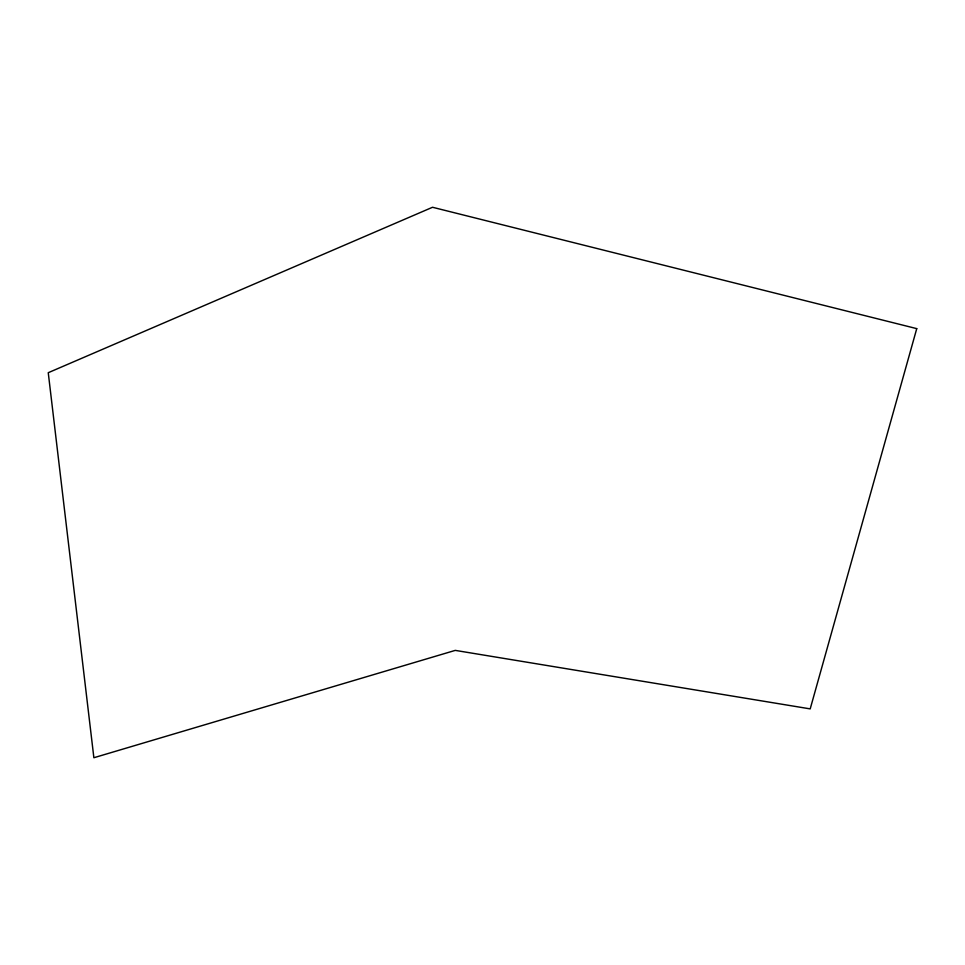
<?xml version="1.0" encoding="UTF-8"?>
<svg xmlns="http://www.w3.org/2000/svg" width="965" height="965" viewBox="0 0 965 965"><rect width="100%" height="100%" fill="white"/><g stroke="black" fill="none" stroke-linecap="round" stroke-linejoin="round"><path stroke-width="1.45" d="M916.75 328.631L810.202 708.889L455.263 650.386L93.87 757.73L48.25 372.707L432.525 207.27L916.75 328.631"/></g></svg>
